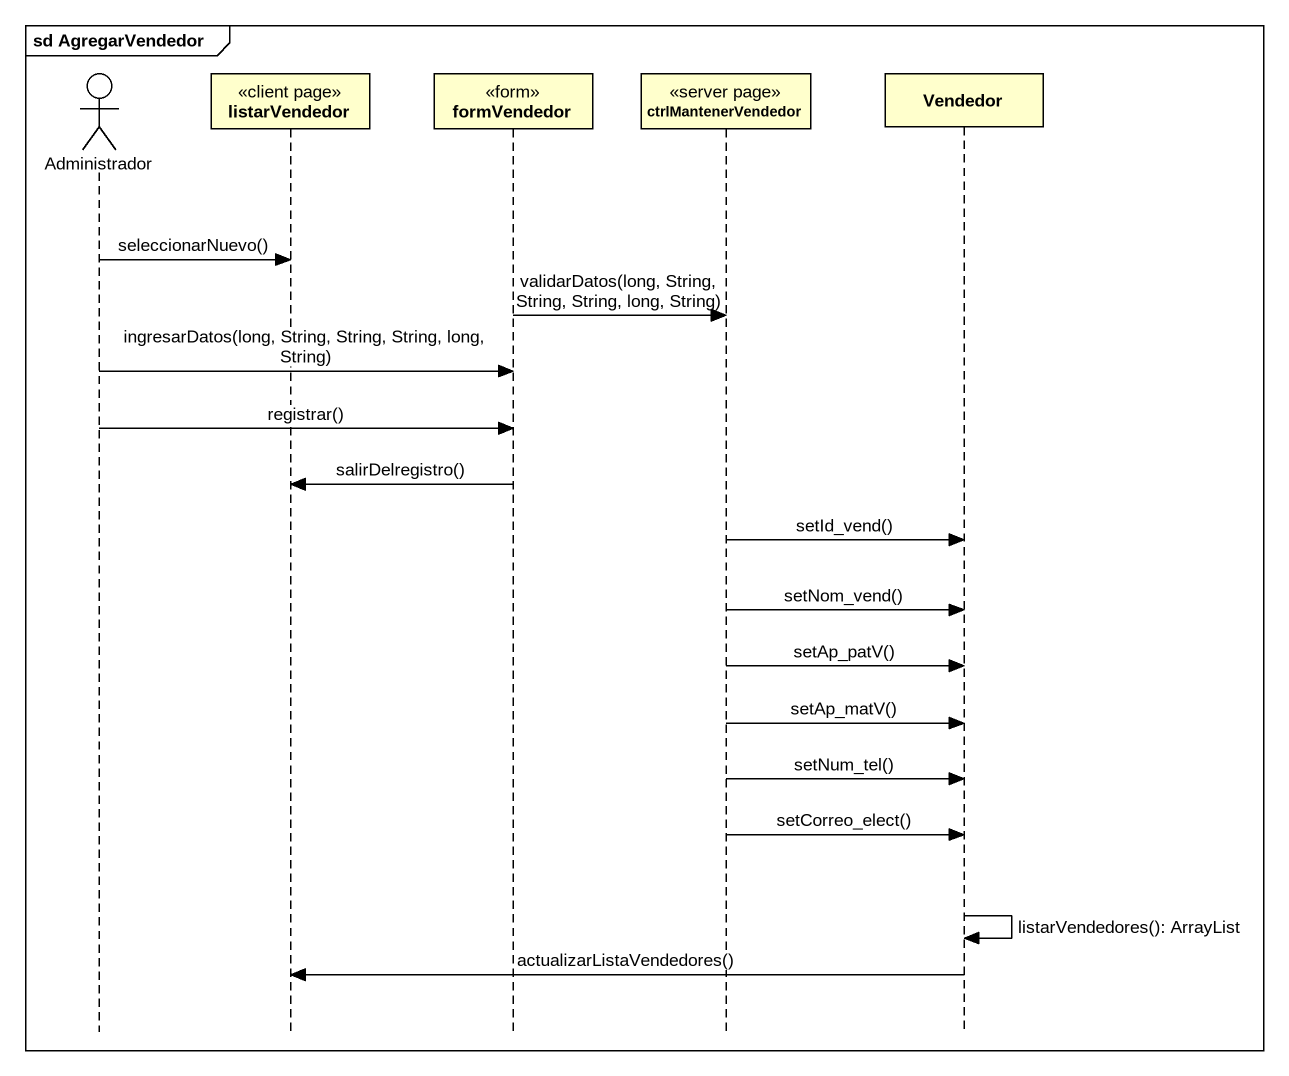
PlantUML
@startuml
mainframe sd AgregarVendedor
hide footbox
actor Administrador
participant listarVendedor <<client page>>
participant formVendedor <<form>>
participant ctrlMantenerVendedor <<server page>>
participant Vendedor

Administrador -> listarVendedor : seleccionarNuevo()
formVendedor -> ctrlMantenerVendedor : validarDatos(long, String, String, String, long, String)
Administrador -> formVendedor : ingresarDatos(long, String, String, String, long, String)
Administrador -> formVendedor : registrar()
formVendedor -> listarVendedor : salirDelregistro()
ctrlMantenerVendedor -> Vendedor : setId_vend()
ctrlMantenerVendedor -> Vendedor : setNom_vend()
ctrlMantenerVendedor -> Vendedor : setAp_patV()
ctrlMantenerVendedor -> Vendedor : setAp_matV()
ctrlMantenerVendedor -> Vendedor : setNum_tel()
ctrlMantenerVendedor -> Vendedor : setCorreo_elect()
Vendedor -> Vendedor : listarVendedores(): ArrayList
Vendedor -> listarVendedor : actualizarListaVendedores()
@enduml
